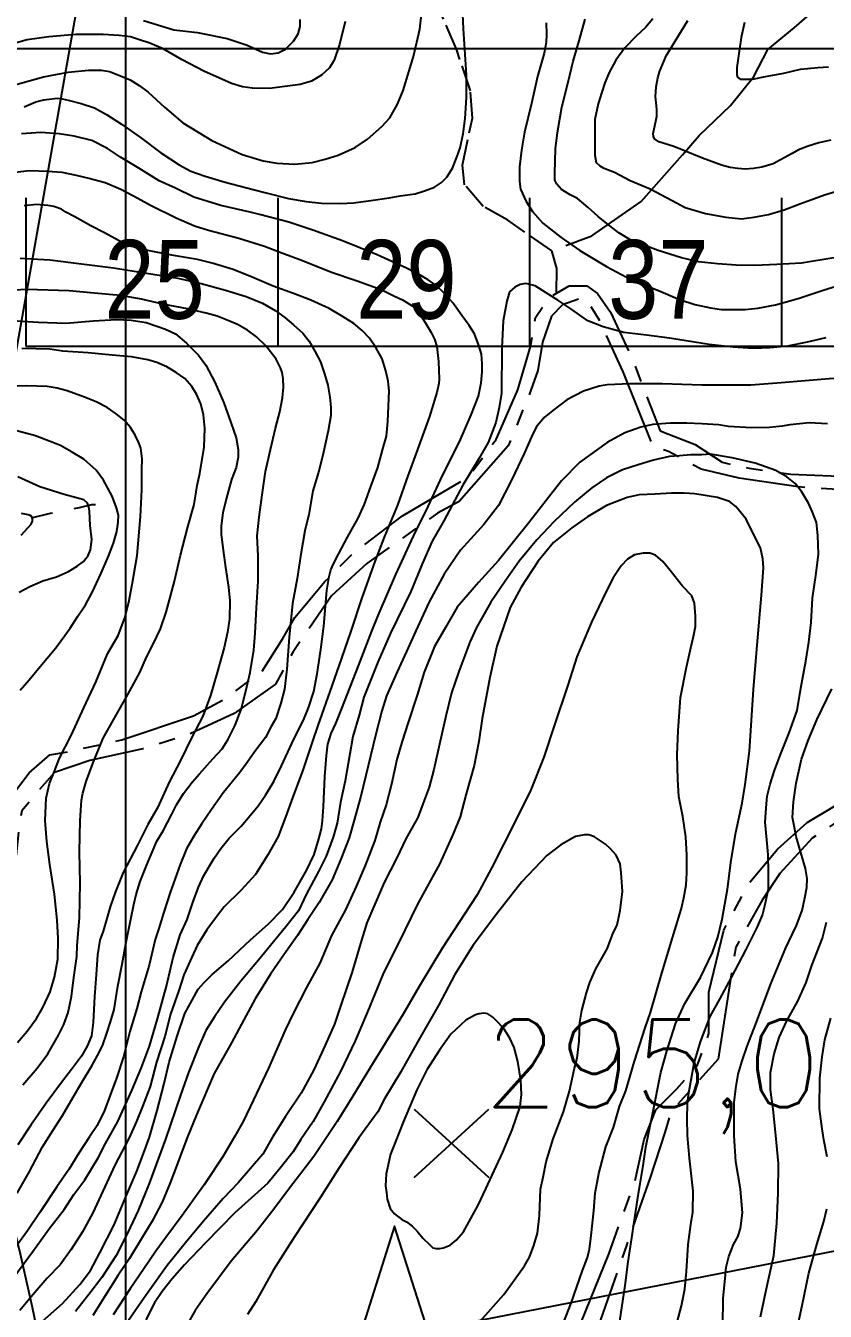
# Model space of a CAD drawing. Header units: millimetres. Extents: x 548366 to 1117317, y 7446967 to 14899125.
# Drawn here: x 556314 to 556680, y 7455838 to 7456425 of the extents above; entities that cross this region are included whole.
import ezdxf
from ezdxf.enums import TextEntityAlignment as Align

# ---------------------------------------------------------------- set-up
doc = ezdxf.new("R2010")
doc.units = ezdxf.units.MM
doc.header["$MEASUREMENT"] = 0
for name, pattern in [('CAMINHO', [3.75, 3, -0.75]), ('ESTR-TERRA', [1, 0.7, -0.1, 0.1, -0.1]), ('RIO_PERIODICO', [5.8, 3, -0.4, 0.4, -0.4, 0.4, -0.4, 0.4, -0.4])]:
    doc.linetypes.add(name, pattern=pattern)
for name, color, linetype in [('CAMINHO', 1, 'CAMINHO'), ('COMUNICAÇÃO', 7, 'Continuous'), ('CURVA_INTERMEDIÁRIA', 32, 'Continuous'), ('CURVA_MESTRA', 36, 'Continuous'), ('ENERGIA', 7, 'Continuous'), ('MALHA_TM', 8, 'Continuous'), ('PTO_COTADO', 7, 'Continuous'), ('RADIAIS', 222, 'Continuous'), ('RIO_PERIÓDICO', 4, 'RIO_PERIODICO'), ('RIO_PERMANENTE', 4, 'Continuous'), ('RUA_S_PAV', 2, 'ESTR-TERRA')]:
    doc.layers.add(name, color=color, linetype=linetype)
doc.styles.add('ar_n', font='ARIALN.TTF', dxfattribs={"height": 30})
doc.styles.add('ROMANS', font='romans.shx')

msp = doc.modelspace()

# ---------------------------------------------------------------- linework, layer by layer
at = {"layer": 'CAMINHO', "ltscale": 4}
msp.add_lwpolyline([(556556.88, 7456303.16), (556557.12, 7456314.44), (556554.73, 7456322.49), (556534.76, 7456336.48), (556523.49, 7456342.78), (556514.93, 7456352.69), (556514.03, 7456361.7), (556518.47, 7456383.09), (556517.57, 7456395.7), (556511.26, 7456414.62), (556493.23, 7456456.5), (556476.56, 7456485.33), (556454.47, 7456520.46), (556440.95, 7456533.52), (556417.07, 7456552.44), (556399.84, 7456561.16), (556384.52, 7456563.87), (556372.8, 7456563.42), (556349.81, 7456558.46), (556335.39, 7456555.31), (556323.67, 7456552.16)], dxfattribs=at)
at = {"layer": 'COMUNICAÇÃO', "color": 8}
msp.add_lwpolyline([(556447.28, 7455764.31), (556518.99, 7455763.96), (556482.84, 7455876.91)], close=True, dxfattribs=at)
at = {"layer": 'CURVA_INTERMEDIÁRIA'}
for points, elevation in [([(556313.65, 7456388.34), (556318.92, 7456390.65), (556322.55, 7456391.56), (556328.65, 7456392.22), (556331.04, 7456392.05), (556333.68, 7456391.31), (556339.62, 7456389.91), (556345.72, 7456387.93), (556351.24, 7456384.8), (556358.16, 7456380.35), (556366.74, 7456374.26), (556376.1, 7456367.28), (556384.43, 7456361.85), (556389.78, 7456358.96), (556396.38, 7456356.66), (556405.45, 7456353.94), (556414.84, 7456351.47), (556423.57, 7456349.22), (556434.37, 7456346.42), (556442.53, 7456345.1), (556449.53, 7456344.36), (556458.35, 7456344.19), (556464.12, 7456344.52), (556472.12, 7456345.59), (556480.45, 7456346.74), (556485.47, 7456347.66), (556492.31, 7456348.56), (556496.6, 7456349.96), (556501.21, 7456351.69), (556504.43, 7456353.75), (556506.82, 7456356.22), (556509.37, 7456360.26), (556511.44, 7456365.37), (556512.85, 7456369.62), (556514.33, 7456375.97), (556515.15, 7456383.05), (556515.81, 7456392.52), (556515.81, 7456402.88), (556514.49, 7456423.97), (556513.83, 7456437.38)], 210), ([(556305.49, 7456397.27), (556322.5, 7456402.09), (556333.82, 7456404.1), (556343.06, 7456405.15), (556348.94, 7456405.15), (556352.71, 7456404.41), (556356.91, 7456402.84), (556362.06, 7456400.64), (556366.26, 7456398.12), (556370.3, 7456395.03), (556377.75, 7456388.21), (556386.15, 7456380.97), (556399.38, 7456373), (556413.24, 7456366.49), (556422.9, 7456363.66), (556429.05, 7456362.52), (556437.34, 7456362.2), (556445.32, 7456362.94), (556451.2, 7456364.41), (556457.08, 7456366.19), (556464.96, 7456369.76), (556470.52, 7456373.53), (556477.13, 7456379.41), (556480.7, 7456383.29), (556484.27, 7456389.58), (556486.9, 7456395.84), (556491.63, 7456411.27), (556494.46, 7456423.75), (556495.41, 7456431.93)], 220), ([(556368.14, 7456427.76), (556382, 7456423.45), (556392.87, 7456422.35), (556406.41, 7456419.52), (556415.55, 7456416.48), (556422.58, 7456413.33), (556426.25, 7456412.6), (556429.72, 7456413.02), (556433.08, 7456414.69), (556436.75, 7456418.37), (556438.85, 7456421.72), (556439.82, 7456424.97), (556439.72, 7456428.22)], 240), ([(556683.72, 7456319.37), (556668.86, 7456316.85), (556657.7, 7456316.29), (556647.59, 7456315.88), (556639.02, 7456316.04), (556630.44, 7456316.53), (556621.89, 7456317.51), (556614.13, 7456319.28), (556603.37, 7456322.68), (556591.16, 7456327.28), (556585.49, 7456330.84), (556579.91, 7456334.96), (556575.95, 7456338.28), (556571.34, 7456342.32), (556566.54, 7456346.5), (556563.22, 7456348.12), (556559.26, 7456350.54), (556557.07, 7456352.97), (556556.18, 7456354.75), (556556.18, 7456358.06), (556556.42, 7456369.13), (556557.4, 7456376.57), (556559.34, 7456388.11), (556562.25, 7456399.59), (556564.51, 7456409.21), (556567.35, 7456418.55), (556570.02, 7456428.33)], 190), ([(556600.97, 7456428.53), (556597.62, 7456424.64), (556593.31, 7456420.54), (556588.22, 7456415.26), (556584.11, 7456409.58), (556580.98, 7456404.01), (556579.02, 7456399.22), (556577.65, 7456395.01), (556575.98, 7456389.66), (556574.51, 7456382.52), (556574.51, 7456373.62), (556574.51, 7456366.19), (556575.1, 7456362.86), (556576.66, 7456361.4), (556578.33, 7456360.52), (556583.45, 7456358.42), (556590.6, 7456354.61), (556599.7, 7456350.89), (556609.78, 7456345.51), (556615.75, 7456342.29), (556625.05, 7456339.65), (556634.25, 7456337.98), (556641.49, 7456337.2), (556647.13, 7456337.91), (556653.88, 7456339.09), (556660.93, 7456341.34), (556668.17, 7456343.98), (556673.16, 7456345.83), (556679.43, 7456348.18), (556685.99, 7456350.04)], 180), ([(556460.41, 7456427.33), (556457.68, 7456416.84), (556455.27, 7456409.71), (556453.17, 7456406.14), (556449.6, 7456402.78), (556444.98, 7456400.06), (556439.83, 7456398.59), (556432.8, 7456397.54), (556425.76, 7456396.7), (556418.04, 7456396.86), (556413.42, 7456397.49), (556408.38, 7456399.06), (556395.68, 7456404.62), (556385.81, 7456409.76), (556377.1, 7456414.8), (556371.11, 7456417.42), (556365.86, 7456419.1), (556362.19, 7456420.26), (556357.04, 7456420.99), (556349.69, 7456421.3), (556337.23, 7456421.43), (556324.84, 7456420.38), (556314.97, 7456418.92), (556300.8, 7456414.93)], 230), ([(556682.25, 7456373.11), (556676.87, 7456371.94), (556671.88, 7456370.38), (556667.47, 7456368.62), (556664.63, 7456367.05), (556655.92, 7456362.26), (556650.83, 7456360.69), (556646.92, 7456360.11), (556643.1, 7456359.81), (556639.77, 7456360.11), (556636.35, 7456360.6), (556632.37, 7456361.64), (556623.66, 7456364.86), (556610.55, 7456370.24), (556603.7, 7456372.29), (556601.74, 7456373.66), (556601.25, 7456374.84), (556601.15, 7456376.21), (556601.94, 7456379.63), (556602.43, 7456382.56), (556602.82, 7456384.03), (556602.72, 7456387.26), (556602.23, 7456393.03), (556602.52, 7456397.43), (556603.31, 7456401.51), (556603.99, 7456404.25), (556607.12, 7456411.58), (556616.91, 7456427.72)], 170), ([(556642.89, 7456426.9), (556641.32, 7456419.95), (556640.34, 7456413.69), (556639.36, 7456406.26), (556639.36, 7456402.94), (556639.66, 7456401.86), (556640.83, 7456400.98), (556642.49, 7456400.98), (556646.51, 7456400.98), (556652.48, 7456402.15), (556660.86, 7456403.71), (556668.49, 7456405.47), (556676.32, 7456406.35), (556681.31, 7456406.54)], 160), ([(556309.57, 7456358.53), (556316.12, 7456359.18), (556324.45, 7456358.94), (556330.84, 7456358.53), (556337.39, 7456357.16), (556343.86, 7456355.63), (556350.58, 7456353.69), (556357.86, 7456350.7), (556365.54, 7456346.65), (556371.35, 7456343.4), (556383.07, 7456337.66), (556391.49, 7456333.94), (556397.88, 7456331.92), (556411.71, 7456328.28), (556423.52, 7456324.73), (556431.44, 7456321.57), (556440.81, 7456318.14), (556454.16, 7456312.81), (556465.8, 7456308.77), (556476.8, 7456304.81), (556482.87, 7456301.82), (556486.59, 7456300.2), (556490.47, 7456297.78), (556493.87, 7456294.78), (556495.45, 7456292.28), (556497.39, 7456288.97), (556499.66, 7456285.17), (556501.11, 7456282.26), (556502.25, 7456278.79), (556502.98, 7456271.92), (556503.38, 7456263.92), (556503.14, 7456261.9), (556502.25, 7456257.77), (556498.84, 7456246.8), (556492.85, 7456230.15), (556489.05, 7456219.81), (556484.26, 7456206.4), (556478.11, 7456191.69), (556473.91, 7456180.61), (556468, 7456164.05), (556462.9, 7456148.86), (556458.7, 7456136.41), (556454.32, 7456123.81), (556447.85, 7456105.71), (556445.34, 7456098.52), (556440.95, 7456085.35), (556436.26, 7456072.67), (556433.11, 7456063.78), (556429.76, 7456055.05), (556425.07, 7456046.57), (556419.4, 7456037.59), (556412.69, 7456030.32), (556405.09, 7456022.89), (556402.01, 7456018.84), (556397.12, 7456012.31), (556392.75, 7456005.2), (556390.25, 7455999.87), (556386.61, 7455991.86), (556384.26, 7455984.59), (556380.46, 7455973.84), (556377.95, 7455963.66), (556374.15, 7455951.86), (556371.24, 7455940.79), (556367.68, 7455931.57), (556364.77, 7455924.46), (556361.61, 7455917.35), (556355.14, 7455904.82), (556350.53, 7455894.96), (556345.08, 7455883.01), (556340.22, 7455874.36), (556335.05, 7455866.28), (556330.03, 7455859.25), (556324.18, 7455853.2), (556318.52, 7455846.66), (556311.65, 7455838.49)], 190), ([(556307.68, 7455851.94), (556317.41, 7455865.27), (556325.42, 7455876.28), (556331.91, 7455884.53), (556336.36, 7455891.47), (556341.36, 7455898.14), (556347.39, 7455908.15), (556350.84, 7455914.7), (556356.49, 7455924.8), (556362.89, 7455938.88), (556367.26, 7455949.49), (556370.88, 7455959.21), (556374.58, 7455971.62), (556378.68, 7455986.61), (556381.74, 7455999.67), (556384.98, 7456010.04), (556388.06, 7456017.14), (556390.65, 7456024.83), (556393.25, 7456031.87), (556395.75, 7456037.15), (556400.48, 7456045.11), (556403.56, 7456049.54), (556407.27, 7456054.26), (556412.74, 7456059.73), (556416.91, 7456064.64), (556420.62, 7456068.99), (556423.95, 7456073.9), (556427.75, 7456080.1), (556431.31, 7456087.23), (556436.04, 7456097.51), (556439.19, 7456103.99), (556441.32, 7456108.07), (556443.54, 7456113.72), (556446.05, 7456121.22), (556447.62, 7456129.37), (556449.2, 7456140.37), (556450.59, 7456151.12), (556451.98, 7456167.42), (556453.1, 7456173.7), (556453.75, 7456176.75), (556454.96, 7456179.62), (556457.27, 7456183.98), (556461.35, 7456191.67), (556466.36, 7456200.37), (556469.23, 7456206.86), (556472.03, 7456214.9), (556475.27, 7456223.51), (556477.5, 7456232.13), (556479.17, 7456237.87), (556479.82, 7456244.54), (556480.48, 7456258.59), (556480.02, 7456263.04), (556479, 7456267.67), (556477.24, 7456273.13), (556474.36, 7456278.32), (556471.4, 7456282.58), (556468.13, 7456286.17), (556464.32, 7456289.32), (556459.5, 7456292.38), (556453.02, 7456296.27), (556444.67, 7456299.97), (556436.7, 7456303.12), (556427.43, 7456306.45), (556417.81, 7456310.46), (556409.19, 7456314.08), (556399.55, 7456316.95), (556392.88, 7456318.52), (556382.77, 7456320.19), (556373.97, 7456321.95), (556367.24, 7456323.38), (556361.96, 7456324.86), (556356.77, 7456327.27), (556350.28, 7456330.7), (556344.07, 7456333.94), (556336.75, 7456338.02), (556332.61, 7456340.16), (556330.67, 7456341.55), (556327.24, 7456342.85), (556324.46, 7456343.22), (556319.27, 7456343.68), (556313.61, 7456343.12)], 180), ([(556311.88, 7456319.18), (556325.32, 7456318.44), (556340.99, 7456316.4), (556354.43, 7456314.73), (556369.52, 7456312.39), (556383.8, 7456309.98), (556394.55, 7456307.66), (556405.68, 7456304.61), (556415.13, 7456301.64), (556422.55, 7456298.68), (556428.35, 7456295.29), (556432.71, 7456292.05), (556436.78, 7456288.81), (556440.96, 7456284.92), (556443.92, 7456281.21), (556446.42, 7456276.68), (556449.02, 7456271.86), (556450.87, 7456266.39), (556452.45, 7456261.21), (556453.38, 7456255.74), (556453.84, 7456251.2), (556453.74, 7456247.31), (556452.53, 7456240.37), (556450.12, 7456229.25), (556448.08, 7456221.47), (556445.58, 7456212.86), (556443.72, 7456202.13), (556441.87, 7456194.62), (556440.11, 7456183.97), (556438.35, 7456172.86), (556436.31, 7456161.48), (556434.82, 7456146.01), (556433.62, 7456131.47), (556432.58, 7456122.32), (556431, 7456115.93), (556428.69, 7456108.89), (556426.46, 7456105.18), (556423.86, 7456100.18), (556419.04, 7456093.88), (556415.61, 7456088.79), (556412.25, 7456084.28), (556404.74, 7456075.02), (556399.18, 7456067.33), (556394.73, 7456060.66), (556391.21, 7456055.1), (556387.85, 7456049.29), (556384.98, 7456042.25), (556380.34, 7456029.38), (556377.38, 7456019.93), (556375.14, 7456012.91), (556373.57, 7456007.91), (556370.69, 7455996.24), (556367.17, 7455984.1), (556365.13, 7455976.44), (556361.88, 7455965.88), (556359.01, 7455954.3), (556355.86, 7455944.58), (556352.96, 7455936.82), (556350.28, 7455929.87), (556347.03, 7455923.02), (556343.42, 7455917.83), (556338.6, 7455910.33), (556334.05, 7455902.92), (556328.56, 7455894.88), (556320.86, 7455883.21), (556315.21, 7455874.87), (556308.26, 7455865.33)], 170), ([(556310.48, 7455892.04), (556315.86, 7455901.58), (556322.07, 7455913.16), (556326.73, 7455920.74), (556331.18, 7455927.5), (556336.09, 7455935.84), (556340.17, 7455942.97), (556344.53, 7455950.29), (556347.22, 7455955.01), (556349.45, 7455959.43), (556351.49, 7455965.08), (556353.16, 7455970.26), (556354.83, 7455976.01), (556356.4, 7455986.57), (556358.36, 7455996.63), (556360.03, 7456005.9), (556362.44, 7456017.2), (556363.74, 7456023.86), (556364.85, 7456028.48), (556366.71, 7456034.5), (556369.67, 7456042), (556372.08, 7456047.84), (556374.31, 7456052.84), (556377.09, 7456057.65), (556381.08, 7456065.16), (556383.33, 7456069.4), (556386.48, 7456074.59), (556390.37, 7456079.78), (556393.71, 7456083.57), (556399.83, 7456090.43), (556404.09, 7456095.06), (556406.69, 7456099.13), (556410.02, 7456105.8), (556412.83, 7456113.01), (556414.96, 7456121.44), (556416.91, 7456129.86), (556418.58, 7456140.05), (556419.14, 7456147.93), (556419.88, 7456159.4), (556420.53, 7456171.63), (556420.53, 7456183.02), (556420.16, 7456192.38), (556421.09, 7456200.81), (556422.39, 7456211.09), (556423.96, 7456221.74), (556426.19, 7456231.84), (556428.5, 7456241.56), (556430.46, 7456249.04), (556431.76, 7456255.43), (556432.13, 7456260.25), (556431.94, 7456264.14), (556431.57, 7456266.92), (556430.83, 7456269.14), (556428.79, 7456273.03), (556424.16, 7456279.15), (556419.77, 7456283.2), (556415.69, 7456286.26), (556411.06, 7456288.95), (556407.17, 7456290.61), (556401.79, 7456292.65), (556396.88, 7456294.13), (556388.35, 7456296.08), (556377.04, 7456298.21), (556367.25, 7456300.45), (556357.7, 7456302.12), (556345.56, 7456303.23), (556334.15, 7456304.34), (556314.92, 7456304.9), (556294.15, 7456303.78)], 160), ([(556557.58, 7456300), (556552.28, 7456303.35), (556547.24, 7456306.58), (556544.79, 7456307.22), (556542.85, 7456307.61), (556540.4, 7456307.22), (556537.82, 7456305.93), (556535.49, 7456303.87), (556534.2, 7456299.61), (556532.52, 7456290.58), (556531.88, 7456278.19), (556531.75, 7456257.54), (556530.8, 7456251.01), (556529.25, 7456244.17), (556525.77, 7456235), (556521.65, 7456227.79), (556514.19, 7456215.55), (556505.46, 7456199.21), (556500.12, 7456189.98), (556495.66, 7456179.85), (556490.43, 7456166.94), (556481.04, 7456147.93), (556475.24, 7456134.69), (556468.9, 7456118.66), (556466.67, 7456110.43), (556463.88, 7456100.64), (556462.44, 7456092.68), (556460.33, 7456080.39), (556458.21, 7456070.6), (556456.67, 7456061.11), (556454.84, 7456054.67), (556451.67, 7456045.94), (556448.21, 7456039.03), (556442.64, 7456028.76), (556439.09, 7456020.99), (556433.29, 7456013.7), (556427.62, 7456006.89), (556420.71, 7455998.44), (556412.73, 7455988.94), (556405.14, 7455979.24), (556400.7, 7455972.64), (556396.66, 7455966.31), (556393.4, 7455959.02), (556388.79, 7455947.21), (556385.14, 7455936.84), (556378.2, 7455916.7), (556370.81, 7455896.45), (556365.8, 7455884.18), (556360.8, 7455873.71), (556355.61, 7455863.64), (556349.08, 7455853.46), (556344.28, 7455847.13), (556337.13, 7455837.93)], 210), ([(556680.07, 7456282.86), (556671.56, 7456280.75), (556662.43, 7456278.93), (556654.46, 7456278.16), (556646.77, 7456277.87), (556637.65, 7456278.54), (556626.7, 7456279.79), (556608.57, 7456282.69), (556598.1, 7456284.03), (556587.63, 7456285.28), (556578.31, 7456287.77), (556571.3, 7456290.56), (556563.91, 7456295.74), (556557.58, 7456300)], 210), ([(556312.98, 7455941.5), (556319.56, 7455949.1), (556324.38, 7455955.67), (556329.39, 7455964.29), (556331.81, 7455969.07), (556333.76, 7455974.54), (556335.24, 7455981.95), (556336.36, 7455990.56), (556337.65, 7456000.19), (556337.84, 7456005.26), (556338.95, 7456017.77), (556339.23, 7456033.61), (556338.96, 7456047.94), (556339.23, 7456062.29), (556339.88, 7456071.56), (556340.44, 7456074.86), (556342.02, 7456080.05), (556345.08, 7456088.38), (556349.81, 7456099.96), (556355.02, 7456109.38), (556361.04, 7456119.84), (556366.51, 7456129.85), (556369.48, 7456136.89), (556372.65, 7456142.88), (556375.98, 7456149.92), (556378.58, 7456157.42), (556380.53, 7456164.74), (556382.29, 7456171.59), (556385.07, 7456183.44), (556388.5, 7456196.4), (556391.28, 7456206.69), (556392.68, 7456215.39), (556393.99, 7456220.83), (556395.84, 7456232.78), (556396.21, 7456241.58), (556395.66, 7456247.69), (556394.45, 7456252.66), (556392.41, 7456257.11), (556390.28, 7456260.63), (556387.03, 7456264.15), (556383.14, 7456266.92), (556378.78, 7456269.61), (556374.33, 7456271.46), (556370.16, 7456272.76), (556362.65, 7456274.06), (556353.88, 7456274.91), (556342.85, 7456275.92), (556331.36, 7456276.76), (556325.33, 7456277.59), (556312.63, 7456277.96)], 140), ([(556693.97, 7456264.97), (556679.66, 7456263.92), (556659.68, 7456262.28), (556645.75, 7456261.13), (556623.39, 7456261.23), (556605.43, 7456261.71), (556590.42, 7456261.83)], 220), ([(556310.66, 7455960.92), (556315.08, 7455966.04), (556319.24, 7455971.84), (556322.15, 7455976.85), (556325.56, 7455983.98), (556327.57, 7455990.8), (556329.08, 7455998.93), (556329.18, 7456008.46), (556328.78, 7456016.76), (556327.47, 7456028.7), (556325.37, 7456042.25), (556324.06, 7456052.65), (556323.26, 7456062.29), (556323.76, 7456072.52), (556325.16, 7456079.14), (556327.47, 7456084.86), (556329.79, 7456090.76), (556335.21, 7456101.49), (556340.84, 7456113.84), (556346.38, 7456125.55), (556351.71, 7456138.39), (556356.53, 7456146.82), (556359.64, 7456154.95), (556361.45, 7456162.07), (556363.06, 7456170.08), (556365.27, 7456183.43), (556366.78, 7456201.19), (556367.38, 7456213.41), (556367.48, 7456222.44), (556367.58, 7456227.45), (556366.88, 7456232.37), (556366.08, 7456234.78), (556364.37, 7456238.29), (556362.26, 7456241.8), (556359.31, 7456245.19), (556355.69, 7456248.1), (556351.58, 7456250.91), (556346.56, 7456253.51), (556341.23, 7456255.72), (556333.3, 7456258.53), (556328.78, 7456259.84), (556324.16, 7456260.64), (556314.52, 7456260.84), (556301.97, 7456260.34)], 130), ([(556590.42, 7456261.83), (556580.14, 7456261.26), (556576.49, 7456260.78), (556569.28, 7456258.38), (556561.7, 7456254.54), (556555.26, 7456249.64), (556551.29, 7456246.4), (556547.64, 7456241.98), (556545.52, 7456237.57), (556542.16, 7456229.98), (556536.59, 7456218.08), (556530.35, 7456206.18), (556523.67, 7456197.46), (556513.01, 7456185.75), (556505.61, 7456174.9), (556498.69, 7456162.14), (556492.62, 7456149), (556488.39, 7456139.49), (556484.17, 7456130.18), (556479.27, 7456119.24), (556477.06, 7456112.33), (556474.18, 7456101.1), (556470.91, 7456087.27), (556467.45, 7456073.36), (556464.19, 7456061.36), (556462.23, 7456054.36), (556458.3, 7456044.67), (556454.36, 7456035.17), (556448.5, 7456024.9), (556443.31, 7456017.12), (556438.6, 7456009.83), (556432.24, 7456000.91), (556426.28, 7455992.17), (556419.27, 7455980.85), (556411.87, 7455967.32), (556408.41, 7455960.79), (556400.51, 7455946.69), (556392.35, 7455927.79), (556387.93, 7455917.04), (556383.78, 7455905.63), (556380.41, 7455896.8), (556376.76, 7455887.87), (556372.15, 7455879.33), (556367.16, 7455870.98), (556361.75, 7455862.26), (556356.56, 7455854.58), (556350.7, 7455845.17), (556345.04, 7455836.15)], 220), ([(556311.78, 7456121.77), (556315.9, 7456126.49), (556320.95, 7456132.58), (556328.18, 7456141.21), (556334.6, 7456150.14), (556338.12, 7456155.66), (556341.63, 7456160.88), (556344.75, 7456166.5), (556348.89, 7456175.31), (556352.2, 7456183.04), (556354.41, 7456189.06), (556355.92, 7456194.27), (556356.61, 7456198.64), (556356.71, 7456201.76), (556355.8, 7456205.07), (556353.9, 7456210.49), (556349.88, 7456217.81), (556346.57, 7456222.33), (556340.94, 7456227.44), (556335.22, 7456230.75), (556330.2, 7456233.66), (556318.85, 7456237.98), (556310.21, 7456240.29)], 120), ([(556630.9, 7456242.98), (556623.31, 7456243.55), (556616.49, 7456243.84), (556608.81, 7456243.84), (556600.98, 7456243.14), (556595.41, 7456241.99), (556588.11, 7456239.4), (556580.04, 7456234.98), (556567.65, 7456225.96), (556559.29, 7456217.52), (556544.08, 7456198.15), (556530.44, 7456181.06), (556521.31, 7456171.08), (556511.47, 7456159.77), (556506.19, 7456150.46), (556501.1, 7456141.73), (556496.49, 7456130.11), (556493.21, 7456119.59), (556488.98, 7456106.54), (556486.39, 7456098.47), (556483.99, 7456090.22), (556481.48, 7456078.91), (556479.08, 7456069.51), (556476.29, 7456061.54), (556473.89, 7456053.19), (556469.45, 7456041.69), (556465.41, 7456032.09), (556460.51, 7456021.53), (556454.17, 7456009.73), (556448.78, 7455997.18), (556442.73, 7455985.95), (556436.58, 7455974.14), (556432.93, 7455966.56), (556425.23, 7455949.09), (556418.5, 7455934.7), (556413.79, 7455924.81), (556409.86, 7455918.09), (556404.55, 7455908.88), (556395.9, 7455895.83), (556385.91, 7455881.91), (556378.42, 7455871.83), (556373.81, 7455865.5), (556368.38, 7455857.45), (556362.04, 7455848.33), (556354.26, 7455836.43)], 230), ([(556680.82, 7456243.56), (556672.46, 7456244.04), (556663.62, 7456243.08), (556660.01, 7456242.38), (556654.34, 7456241.9), (556645.99, 7456241.71), (556635.61, 7456242.28), (556630.9, 7456242.98)], 230), ([(556623.31, 7456229.4), (556618.32, 7456229.3), (556613.13, 7456228.92), (556608.62, 7456228.53), (556601.22, 7456226.9), (556594.78, 7456224.98), (556587.15, 7456222.45), (556579.75, 7456218.81), (556573.03, 7456214.2), (556565.15, 7456207.67), (556555.93, 7456198.84), (556547.96, 7456190.49), (556539.93, 7456180.73), (556533.4, 7456171.61), (556526.97, 7456162.01), (556520.43, 7456150.5), (556517.36, 7456143.78), (556512.24, 7456130.35), (556508.97, 7456120.65), (556506.28, 7456109.9), (556503.4, 7456097.14), (556500.9, 7456085.62), (556498.78, 7456077.47), (556496, 7456070.17), (556493.5, 7456063.74), (556488.12, 7456053.86), (556483.99, 7456045.22), (556478.1, 7456034.01), (556470.32, 7456015.49), (556467.83, 7456007.62), (556463.38, 7455992.75), (556458.29, 7455977.87), (556455.41, 7455969.23), (556451.19, 7455959.63), (556445.99, 7455948.41), (556440.22, 7455937.76), (556433.11, 7455927.1), (556427.16, 7455917.7), (556422.64, 7455909.92), (556411.37, 7455896.78), (556404.65, 7455889.58), (556395.62, 7455879.21), (556387.36, 7455869.42), (556379.06, 7455859.08), (556370.32, 7455846.89), (556365.99, 7455840.75), (556361.38, 7455833.84)], 240), ([(556612.13, 7455833.07), (556614.05, 7455840.55), (556615.59, 7455848.23), (556616.36, 7455856.2), (556617.13, 7455868.58), (556618.39, 7455877.77), (556619.25, 7455883.34), (556619.35, 7455893.03), (556617.72, 7455907.98), (556616.75, 7455918.34), (556616.66, 7455926.12), (556616.85, 7455932.93), (556617.33, 7455936.96), (556618.48, 7455943.78), (556619.83, 7455951.43), (556622.81, 7455961.22), (556627.23, 7455972.74), (556631.55, 7455980.7), (556636.95, 7455990.56), (556643.57, 7456003.33), (556648.76, 7456013.79), (556651.09, 7456019.05), (556652.14, 7456023.37), (556653.87, 7456031.14), (556653.87, 7456038.43), (556653.68, 7456046.69), (556653.1, 7456053.41), (556652.24, 7456061.57), (556652.81, 7456068.08), (556653.19, 7456073.45), (556654.54, 7456078.83), (556656.56, 7456085.16), (556659.34, 7456092.46), (556663.28, 7456102.34), (556666.93, 7456112.48), (556668.56, 7456122.75), (556670.96, 7456135.04), (556672.32, 7456143.74), (556673.28, 7456152.77), (556673.96, 7456163.9), (556675.68, 7456175.23), (556676.66, 7456184.03), (556676.37, 7456192.57), (556675.7, 7456198.43), (556673.88, 7456203.23), (556672.05, 7456207.26), (556668.88, 7456212.54), (556666.07, 7456216.24), (556662.23, 7456219.31), (556657.23, 7456222.19), (556647.72, 7456225.55), (556637.16, 7456228.05), (556627.26, 7456229.58), (556623.31, 7456229.4)], 240), ([(556311.28, 7456166.54), (556316.3, 7456169.25), (556322.23, 7456171.76), (556328.35, 7456173.56), (556333.88, 7456176.07), (556337.79, 7456178.48), (556340.8, 7456180.59), (556342.91, 7456183.3), (556343.92, 7456185.9), (556344.52, 7456190.62), (556343.86, 7456197.12), (556343.56, 7456203.54), (556343.16, 7456205.65), (556342.56, 7456207.25), (556340.85, 7456208.76), (556337.54, 7456209.76), (556331.91, 7456211.27), (556320.87, 7456214.78), (556310.76, 7456219.34)], 110), ([(556596.56, 7456184.45), (556592.62, 7456183.68), (556589.36, 7456181.76), (556586.48, 7456178.59), (556582.83, 7456173.22), (556579.56, 7456166.98), (556572.91, 7456152.98), (556566.29, 7456137.14), (556562.06, 7456124.18), (556556.09, 7456106.07), (556551.1, 7456091.19), (556545.13, 7456076.33), (556538.31, 7456062.41), (556532.65, 7456051.37), (556527.23, 7456040.46), (556520.7, 7456028.36), (556512.25, 7456015.6), (556504.82, 7456004.19), (556494.16, 7455986.53), (556486.86, 7455973.86), (556471.85, 7455949.68), (556463.39, 7455935.57), (556456.76, 7455924.82), (556446.08, 7455908.8), (556436.47, 7455896.33), (556426.74, 7455883.41), (556420.21, 7455875.15), (556408.3, 7455861.04), (556397.15, 7455846.07), (556391.83, 7455838.5), (556387.41, 7455830.72)], 260), ([(556558.74, 7455829.25), (556563.57, 7455841.8), (556568.76, 7455856.68), (556571.07, 7455862.59), (556571.94, 7455866.43), (556572.8, 7455872.76), (556574.05, 7455883.99), (556574.53, 7455892.02), (556576.26, 7455901.05), (556579.43, 7455913.24), (556582.99, 7455922.07), (556585.77, 7455931.57), (556588.59, 7455938.86), (556592.53, 7455952.39), (556597.52, 7455967.56), (556599.93, 7455974.57), (556605.03, 7455992.6), (556609.93, 7456008.73), (556613.96, 7456021.59), (556615.11, 7456027.04), (556616.17, 7456032.89), (556616.46, 7456038.36), (556616.46, 7456046.43), (556616.08, 7456054.87), (556614.73, 7456064.09), (556612.9, 7456073.19), (556612.42, 7456080.96), (556612.03, 7456092.48), (556612.52, 7456103.33), (556613.67, 7456118.56), (556616.27, 7456132.28), (556618.28, 7456141.21), (556619.55, 7456146.36), (556620.51, 7456150.87), (556620.51, 7456155.58), (556619.93, 7456161.63), (556618.78, 7456164.89), (556614.55, 7456169.4), (556608.88, 7456176.46), (556605.52, 7456180.69), (556602.16, 7456183.57), (556599.56, 7456184.43), (556596.56, 7456184.45)], 260), ([(556633, 7455831.63), (556633.09, 7455844.11), (556633.96, 7455853.03), (556634.44, 7455858.21), (556635.69, 7455863.11), (556637.89, 7455868.58), (556639.73, 7455872.03), (556640.98, 7455875.97), (556641.94, 7455883.07), (556640.98, 7455893.91), (556638.87, 7455906.39), (556638.2, 7455918.29), (556638.1, 7455928.45), (556638.2, 7455933.54), (556638.87, 7455939.87), (556640.02, 7455946.49), (556641.75, 7455952.54), (556644.06, 7455959.16), (556648.3, 7455970.19), (556654.84, 7455987.75), (556661.75, 7456004.07), (556664.75, 7456010.49), (556666.58, 7456014.33), (556669.27, 7456021.15), (556670.42, 7456026.91), (556671.28, 7456031.71), (556671.47, 7456035.74), (556670.71, 7456040.34), (556668.59, 7456047.73), (556666.48, 7456054.93), (556665.68, 7456059.15), (556664.81, 7456063.66), (556665.29, 7456070.86), (556666.54, 7456079.4), (556668.94, 7456090.25), (556671.92, 7456098.88), (556675.91, 7456108.28), (556682.82, 7456122.49)], 230), ([(556569.74, 7456055.82), (556565.61, 7456055.05), (556558.89, 7456051.21), (556552.55, 7456046.32), (556541.12, 7456034.22), (556529.49, 7456019.44), (556518.79, 7456005.35), (556510.52, 7455992.01), (556503.22, 7455978.09), (556493.49, 7455961.41), (556485.71, 7455947.49), (556478.31, 7455935.21), (556475.24, 7455929.26), (556466.66, 7455917.37), (556457.53, 7455903.55), (556448.98, 7455889.92), (556437.13, 7455872.17), (556427.62, 7455857), (556419.56, 7455842.6), (556415.69, 7455836.67)], 270), ([(556522.04, 7455833.53), (556532.89, 7455845.81), (556542.31, 7455858.87), (556544.63, 7455862.79), (556546.55, 7455868.07), (556548.18, 7455873.83), (556549.14, 7455881.89), (556549.62, 7455893.89), (556550.88, 7455899.33), (556552.22, 7455906.33), (556555.39, 7455916.89), (556560.1, 7455929.18), (556562.88, 7455938.59), (556565.21, 7455949.14), (556566.37, 7455953.65), (556567.33, 7455961.42), (556567.62, 7455969.96), (556568.58, 7455975.44), (556570.59, 7455983.6), (556572.15, 7455988.27), (556574.93, 7455994.61), (556580.02, 7456003.73), (556582.62, 7456010.45), (556584.73, 7456014.67), (556586.07, 7456021.2), (556587.13, 7456029.91), (556586.56, 7456038.45), (556586.08, 7456042.48), (556584.25, 7456046.42), (556581.66, 7456049.3), (556579.35, 7456051.5), (556574.36, 7456054.77), (556571.76, 7456055.73), (556569.74, 7456055.82)], 270), ([(556650.2, 7455835.55), (556653.28, 7455849.94), (556656.19, 7455863.54), (556657.63, 7455878.42), (556658.31, 7455892.24), (556658.39, 7455905.65), (556657.24, 7455918.41), (556655.99, 7455930.41), (556654.73, 7455939.32), (556654.73, 7455947.1), (556656.37, 7455955.73), (556658.77, 7455963.22), (556662.22, 7455970.71), (556667.26, 7455979.81), (556671.11, 7455988.36), (556673.6, 7455996.04), (556678.5, 7456008.61), (556680.33, 7456015.81)], 220), ([(556519.95, 7455973.46), (556515.48, 7455971.13), (556508.57, 7455964.62), (556503.42, 7455957.43), (556497.68, 7455948.39), (556493.11, 7455939.26), (556486.84, 7455924.42), (556483.44, 7455915.97), (556481.1, 7455909.85), (556479.06, 7455900.91), (556478.77, 7455895.37), (556479.17, 7455892.39), (556479.56, 7455889.28), (556480.92, 7455885.1), (556482.86, 7455882.57), (556486.27, 7455879.95), (556488.31, 7455878.98), (556491.03, 7455876.94), (556493.27, 7455874.7), (556495.89, 7455871.5), (556499, 7455868.39), (556500.46, 7455867.03), (556501.73, 7455866.83), (556503.57, 7455866.74), (556505.23, 7455867.03), (556508.34, 7455868.29), (556511.06, 7455870.62), (556514.37, 7455874.31), (556521.08, 7455886.56), (556524.58, 7455894.04), (556532.38, 7455910.71), (556536.66, 7455920.91), (556540.28, 7455931.66), (556540.86, 7455937.2), (556540.57, 7455943.71), (556539.3, 7455952.16), (556537.65, 7455958.67), (556535.6, 7455962.81), (556532.98, 7455966.99), (556530.45, 7455969.81), (556527.82, 7455972.43), (556525.59, 7455973.98), (556523.74, 7455974.28), (556521.6, 7455973.98), (556519.95, 7455973.46)], 280), ([(556680.7, 7455908.63), (556679.16, 7455916.41), (556678.3, 7455921.49), (556677.15, 7455930.61), (556677.34, 7455944.61), (556678.4, 7455954.4), (556679.64, 7455962.17), (556682.24, 7455972.06)], 210), ([(556666.47, 7455828.04), (556669.16, 7455840.71), (556672.23, 7455855.57), (556675.88, 7455868.62), (556679.15, 7455879.08), (556680.49, 7455884.84)], 210)]:
    msp.add_lwpolyline(points, dxfattribs=dict(at, elevation=elevation))
at = {"layer": 'CURVA_MESTRA'}
for points, elevation in [([(556552.22, 7456426.66), (556552.3, 7456421.59), (556552.22, 7456417.75), (556551.23, 7456412.84), (556548.2, 7456402.14), (556545.43, 7456389.92), (556542.38, 7456376.72), (556540.96, 7456368.52), (556539.97, 7456360.93), (556539.97, 7456354.24), (556540.51, 7456350.68), (556543.01, 7456345.15), (556545.9, 7456340.53), (556550.72, 7456335.18), (556559.11, 7456328.66), (556567.59, 7456322.69), (556579.82, 7456315.46), (556591.28, 7456309.27), (556603.51, 7456304.45), (556613.15, 7456300.35), (556620.12, 7456298.03), (556627.26, 7456296.51), (556632.32, 7456295.7), (556643.21, 7456295.79), (556648.93, 7456296.33), (556656.96, 7456297.93), (556667.41, 7456300.79), (556679.33, 7456304.65), (556693.25, 7456308.93)], 200), ([(556320.58, 7455832.35), (556331.2, 7455841.72), (556339.06, 7455850.37), (556343.9, 7455856.78), (556348.27, 7455864.72), (556354.79, 7455877.56), (556360.06, 7455890.41), (556365.18, 7455902.17), (556368.21, 7455910.2), (556370.89, 7455917.6), (556374.37, 7455929.74), (556377.6, 7455942.12), (556379.92, 7455951.85), (556383.58, 7455963.71), (556387.06, 7455974.15), (556390.39, 7455980.28), (556393.16, 7455985.19), (556395.93, 7455988.31), (556399.5, 7455991.88), (556406.82, 7455998.21), (556417.08, 7456007.76), (556425.12, 7456014.89), (556431.75, 7456021.57), (556437.11, 7456029.6), (556442.73, 7456039.5), (556446.13, 7456046.73), (556448.27, 7456053.87), (556449.52, 7456058.5), (556449.96, 7456062.07), (556450.41, 7456068.48), (556451.04, 7456082.4), (556451.75, 7456092.03), (556452.38, 7456097.12), (556453.9, 7456102.11), (556456.05, 7456106.56), (556458.82, 7456113.52), (556466.41, 7456132.97), (556472.49, 7456148.74), (556475.35, 7456155.97), (556483.47, 7456174.61), (556491.62, 7456192.26), (556498.31, 7456205.73), (556504.83, 7456219.91), (556512.53, 7456235.34), (556517.98, 7456247.65), (556521.28, 7456256.12), (556522.44, 7456262.19), (556522.98, 7456267.27), (556522.98, 7456271.02), (556522.71, 7456275.38), (556521.46, 7456279.3), (556519.49, 7456284.65), (556517.08, 7456288.49), (556513.69, 7456293.04), (556509.49, 7456298.84), (556505.39, 7456303.38), (556501.91, 7456306.69), (556498.25, 7456309.36), (556493.87, 7456311.86), (556488.36, 7456314.6), (556474.97, 7456320.76), (556459.17, 7456327.18), (556445.51, 7456331.91), (556434.62, 7456335.65), (556421.85, 7456338.95), (556416.95, 7456340.15), (556403.47, 7456343.18), (556391.24, 7456347.1), (556382.85, 7456351.12), (556375.35, 7456354.51), (556365.98, 7456360.31), (556357.61, 7456365.33), (556351.72, 7456369.26), (556344.49, 7456373.01), (556336.45, 7456374.88), (556329.67, 7456376.04), (556321.19, 7456376.57), (556312.44, 7456375.95)], 200), ([(556305.67, 7456290.86), (556320.13, 7456289.94), (556332.74, 7456289.47), (556345.34, 7456290.49), (556355.79, 7456291.21), (556362.56, 7456290.84), (556369.42, 7456289.73), (556378.23, 7456286.77), (556382.86, 7456284.55), (556387.87, 7456280.38), (556393.24, 7456274.82), (556396.67, 7456270.37), (556400.75, 7456262.59), (556404.85, 7456253.07), (556408.09, 7456244.08), (556410.5, 7456237.14), (556411.43, 7456231.86), (556411.43, 7456228.24), (556410.5, 7456223.61), (556408.45, 7456218.08), (556406.04, 7456209.75), (556404.38, 7456202.89), (556403.63, 7456196.87), (556403.73, 7456192.98), (556404.56, 7456185.76), (556405.68, 7456177.91), (556407.07, 7456168.92), (556407.62, 7456162.63), (556407.44, 7456154.38), (556406.6, 7456148.36), (556405.02, 7456141.35), (556401.78, 7456129.86), (556398.72, 7456119.39), (556395.29, 7456109.94), (556390.08, 7456100.05), (556385.07, 7456089.68), (556379.88, 7456079.86), (556374.51, 7456068.1), (556370.21, 7456060.42), (556365.48, 7456051.07), (556358.9, 7456038.56), (556355.29, 7456029.48), (556352.96, 7456022.93), (556351.48, 7456017.46), (556349.71, 7456011.81), (556348.23, 7456007.64), (556347.12, 7456000.98), (556346.47, 7455991.99), (556345.82, 7455981.83), (556345.17, 7455970.07), (556344.43, 7455963.95), (556342.39, 7455959.14), (556339.89, 7455954.69), (556335.25, 7455948.48), (556330.7, 7455942.58), (556323.74, 7455933.22), (556316.61, 7455923.12), (556310.67, 7455914.14)], 150), ([(556585.88, 7455833.63), (556588.38, 7455849.94), (556589.73, 7455860.69), (556591.37, 7455871.72), (556594.25, 7455891.01), (556596.56, 7455904.54), (556597.81, 7455913.08), (556600.88, 7455928.06), (556604.63, 7455947.25), (556607.33, 7455956.93), (556611.27, 7455969.41), (556615.59, 7455978.72), (556622.7, 7455990.62), (556628.19, 7456001.93), (556630.59, 7456009.03), (556632.61, 7456017.19), (556635.01, 7456030.92), (556636.75, 7456044.23), (556638.96, 7456056.8), (556641.76, 7456070.19), (556643.2, 7456078.74), (556645.12, 7456094), (556646.95, 7456122.21), (556648.58, 7456142.47), (556650.61, 7456165.31), (556651.48, 7456177.79), (556651.19, 7456181.91), (556650.13, 7456186.9), (556646.86, 7456193.34), (556643.66, 7456200.01), (556638.86, 7456205.77), (556636.07, 7456207.98), (556630.5, 7456209.8), (556620.13, 7456211.53), (556615.33, 7456211.9), (556609.56, 7456211.9), (556602.07, 7456211.42), (556594.68, 7456211.13), (556589.2, 7456209.79), (556579.79, 7456206.14), (556571.08, 7456201.01), (556563.87, 7456196.02), (556555.61, 7456189.3), (556548.51, 7456180.76), (556540.73, 7456168.95), (556535.73, 7456159.64), (556529.65, 7456141.98), (556526.48, 7456127.68), (556522.92, 7456108.97), (556521.38, 7456098.33), (556519.27, 7456087.38), (556515.62, 7456074.52), (556512.93, 7456063.96), (556509.73, 7456056.19), (556503.68, 7456042.66), (556493.41, 7456024.13), (556487.55, 7456012.14), (556477.62, 7455991.88), (556470.61, 7455974.89), (556464.94, 7455961.65), (556458.19, 7455947.64), (556450.7, 7455933.72), (556445.7, 7455924.8), (556440.13, 7455916.54), (556436.58, 7455910.88), (556430.58, 7455903.41), (556425.01, 7455896.69), (556409.93, 7455883.06), (556396.48, 7455869.43), (556386.84, 7455859.36), (556381.27, 7455852.84), (556376.66, 7455847.17), (556373.2, 7455841.99), (556369.26, 7455834.12)], 250), ([(556312.25, 7456192.68), (556316.81, 7456197.67), (556317.46, 7456199.08), (556317.46, 7456200.17), (556317.14, 7456201.14), (556316.38, 7456201.69), (556315.4, 7456202.01), (556312.36, 7456202.56)], 100)]:
    msp.add_lwpolyline(points, dxfattribs=dict(at, elevation=elevation))
at = {"layer": 'ENERGIA', "color": 8, "ltscale": 4}
msp.add_lwpolyline([(556351.51, 7456512.34), (556272.1, 7456063.54)], dxfattribs=at)
at = {"layer": 'MALHA_TM'}
for points in [[(556360, 7460415), (556360, 7450410)], [(549360, 7456415), (559365, 7456415)]]:
    msp.add_lwpolyline(points, dxfattribs=at)
at = {"layer": 'PTO_COTADO'}
for points in [[(556491.87, 7455899.21), (556525.95, 7455930.49)], [(556491.87, 7455930.49), (556525.95, 7455899.21)]]:
    msp.add_lwpolyline(points, dxfattribs=at)
at = {"layer": 'RADIAIS', "linetype": 'Continuous', "ltscale": 2.5}
for p, q in [((556314.4, 7456346.68), (556314.4, 7456278.94)), ((556429.52, 7456346.68), (556429.52, 7456278.94)), ((556429.52, 7456346.68), (556429.52, 7456278.94)), ((556544.65, 7456346.68), (556544.65, 7456278.94)), ((556544.65, 7456346.68), (556544.65, 7456278.94)), ((556659.77, 7456346.68), (556659.77, 7456278.94)), ((556659.77, 7456346.68), (556659.77, 7456278.94)), ((556314.4, 7456278.94), (557005.15, 7456278.94))]:
    msp.add_line(p, q, dxfattribs=at)
msp.add_lwpolyline([(559269.37, 7456370.1), (549458.09, 7454455.41)], dxfattribs=at)
for radius in [4998.2, 3998.56, 2998.91, 1999.28]:
    msp.add_circle((554363.71, 7455412.75), radius, dxfattribs=at)
at = {"layer": 'RIO_PERIÓDICO', "ltscale": 25, "flags": 128}
msp.add_lwpolyline([(556092.9, 7456100.85), (556098.12, 7456108.86), (556101.02, 7456112.9), (556104.85, 7456116.72), (556110.13, 7456121.38), (556114.58, 7456124.48), (556119.24, 7456126.97), (556123.7, 7456129.03), (556129.91, 7456131.41), (556137.46, 7456134.1), (556141.87, 7456135.4), (556146.63, 7456136.33), (556151.81, 7456137.78), (556159.47, 7456140.78), (556166.92, 7456144.09), (556176.34, 7456148.44), (556181.52, 7456150.3), (556187.52, 7456152.68), (556195.23, 7456155.82), (556203.72, 7456159.85), (556210.97, 7456163.37), (556219.67, 7456168.54), (556226.5, 7456172.58), (556233.85, 7456176.61), (556236.71, 7456177.8), (556240.85, 7456179.46), (556244.78, 7456181.63), (556249.96, 7456184.11), (556255.24, 7456186.59), (556260.93, 7456188.56), (556267.46, 7456190.73), (556274.7, 7456192.39), (556283.3, 7456193.94), (556291.99, 7456195.7), (556300.27, 7456197.35), (556307.38, 7456198.85), (556317.01, 7456200.6), (556325.6, 7456202.67), (556332.75, 7456204.12), (556338.86, 7456205.36), (556344.55, 7456206.6), (556348.28, 7456206.81), (556349.83, 7456206.91)], dxfattribs=at)
at = {"layer": 'RIO_PERMANENTE'}
msp.add_lwpolyline([(556561.13, 7456324.97), (556573.07, 7456329.36), (556595.68, 7456345.06), (556614.53, 7456366.41), (556622.07, 7456375.2), (556636.51, 7456389.01), (556647.19, 7456402.2), (556653.46, 7456414.48), (556665.49, 7456424.35), (556678.28, 7456435.46)], dxfattribs=at)
at = {"layer": 'RUA_S_PAV', "ltscale": 75, "flags": 128}
for points in [[(556118.99, 7456003.44), (556135.74, 7455997.36), (556143.52, 7455995.8), (556154.41, 7455991.53), (556174.25, 7455979.87), (556182.42, 7455977.15), (556196.04, 7455977.15), (556235.33, 7455994.14), (556254.45, 7456003.69), (556269.46, 7456007.78), (556287.21, 7456017.32), (556294.04, 7456025.51), (556298.13, 7456037.78), (556300.87, 7456055.5), (556307.69, 7456073.23), (556315.88, 7456084.14), (556325.44, 7456092.32), (556333.63, 7456093.68), (556358.21, 7456099.14), (556390.98, 7456110.05), (556405.99, 7456118.23), (556422.38, 7456130.5), (556431.93, 7456145.5), (556437.4, 7456155.05), (556451.05, 7456171.41), (556464.7, 7456185.04), (556486.55, 7456201.41), (556516.58, 7456219.13), (556529.38, 7456236.42), (556539.21, 7456259.07), (556545.18, 7456279.26), (556547.32, 7456292.08), (556553.31, 7456301.05), (556562.71, 7456306.6), (556570.84, 7456306.6), (556575.66, 7456303.1), (556581.54, 7456294.47), (556591.36, 7456273.68), (556604.24, 7456240.32), (556620.34, 7456234.13), (556632.63, 7456225.95), (556644.92, 7456223.22), (556664.03, 7456220.5), (556699.53, 7456219.13), (556732.3, 7456219.13), (556753.37, 7456221.38), (556772.22, 7456222.72), (556793.77, 7456218.69), (556805.02, 7456217.83)], [(556566, 7455827.86), (556580.82, 7455864.17), (556592.94, 7455897.8), (556596.98, 7455916.63), (556602.36, 7455930.08), (556611.79, 7455939.49), (556621.22, 7455950.25), (556626.61, 7455965.05), (556626.61, 7455983.88), (556633.34, 7456012.13), (556644.53, 7456033.11), (556658, 7456049.25), (556671.47, 7456061.35), (556684.94, 7456069.42), (556690.32, 7456076.15), (556698.4, 7456093.63), (556703.79, 7456107.08), (556710.52, 7456115.15), (556721.3, 7456123.22), (556744.19, 7456136.67), (556753.62, 7456147.43), (556754.97, 7456163.57), (556754.97, 7456179.71), (556752.27, 7456197.2), (556745.54, 7456207.96), (556734.77, 7456213.34), (556707.83, 7456212), (556667.43, 7456214.69), (556640.49, 7456218.72), (556622.99, 7456222.76), (556608.17, 7456230.83), (556601.03, 7456233.12), (556587.34, 7456267.27), (556576.78, 7456290.53), (556571.1, 7456299.73), (556567.85, 7456300.81), (556559.73, 7456297.83), (556554.59, 7456292.69), (556550.53, 7456280.79), (556548.36, 7456267.81), (556543.76, 7456255.1), (556534.83, 7456233.46), (556512.5, 7456207.99), (556502.53, 7456202.63), (556470.21, 7456179.77), (556454.05, 7456164.97), (556436.54, 7456139.42), (556428.46, 7456124.62), (556409.61, 7456111.17), (556389.41, 7456101.76), (556367.86, 7456095.03), (556343.62, 7456089.65), (556327.46, 7456084.27), (556319.38, 7456074.86), (556312.64, 7456066.79), (556311.3, 7456060.06), (556309.95, 7456046.61), (556304.46, 7456024.88), (556296.38, 7456014.12), (556281.57, 7456006.05), (556254.64, 7455995.29), (556242.51, 7455987.22), (556217.6, 7455977.37), (556186.7, 7455967.43), (556177.36, 7455967.82), (556169.58, 7455970.93), (556150.91, 7455984.53), (556142.35, 7455987.25), (556134.96, 7455985.7), (556127.57, 7455983.37)], [(556858.42, 7456218.69), (556842.25, 7456213.31), (556826.09, 7456211.96), (556805.89, 7456213.31), (556773.57, 7456218.69), (556757.41, 7456216), (556757.41, 7456206.58), (556761.45, 7456175.65), (556761.45, 7456159.51), (556758.76, 7456150.09), (556749.27, 7456132.22), (556734.45, 7456121.46), (556718.29, 7456113.39), (556711.56, 7456108.01), (556706.17, 7456097.25), (556698.09, 7456078.42), (556694.05, 7456070.35), (556685.97, 7456062.28), (556673.85, 7456054.21), (556659.04, 7456038.06), (556650.96, 7456025.96), (556638.84, 7456004.44), (556634.8, 7455978.88), (556630.76, 7455953.33), (556609.21, 7455929.12), (556606.51, 7455919.7), (556599.67, 7455899.14), (556588.9, 7455868.21), (556578.12, 7455837.27), (556572.74, 7455822.48)]]:
    msp.add_lwpolyline(points, dxfattribs=at)

# ---------------------------------------------------------------- texts
at = {"layer": 'PTO_COTADO', "style": 'ROMANS'}
msp.add_attdef('295,0', (556523.59, 7455931.37), '', height=40, dxfattribs=at)
at = {"layer": 'RADIAIS', "linetype": 'Continuous', "ltscale": 2.5, "style": 'ar_n'}
for s, p in [('25', (556373.23, 7456291.49)), ('29', (556488.36, 7456291.49)), ('37', (556603.48, 7456291.49))]:
    msp.add_text(s, height=36, dxfattribs=at).set_placement(p, align=Align.CENTER)

doc.saveas('drawing.dxf')
